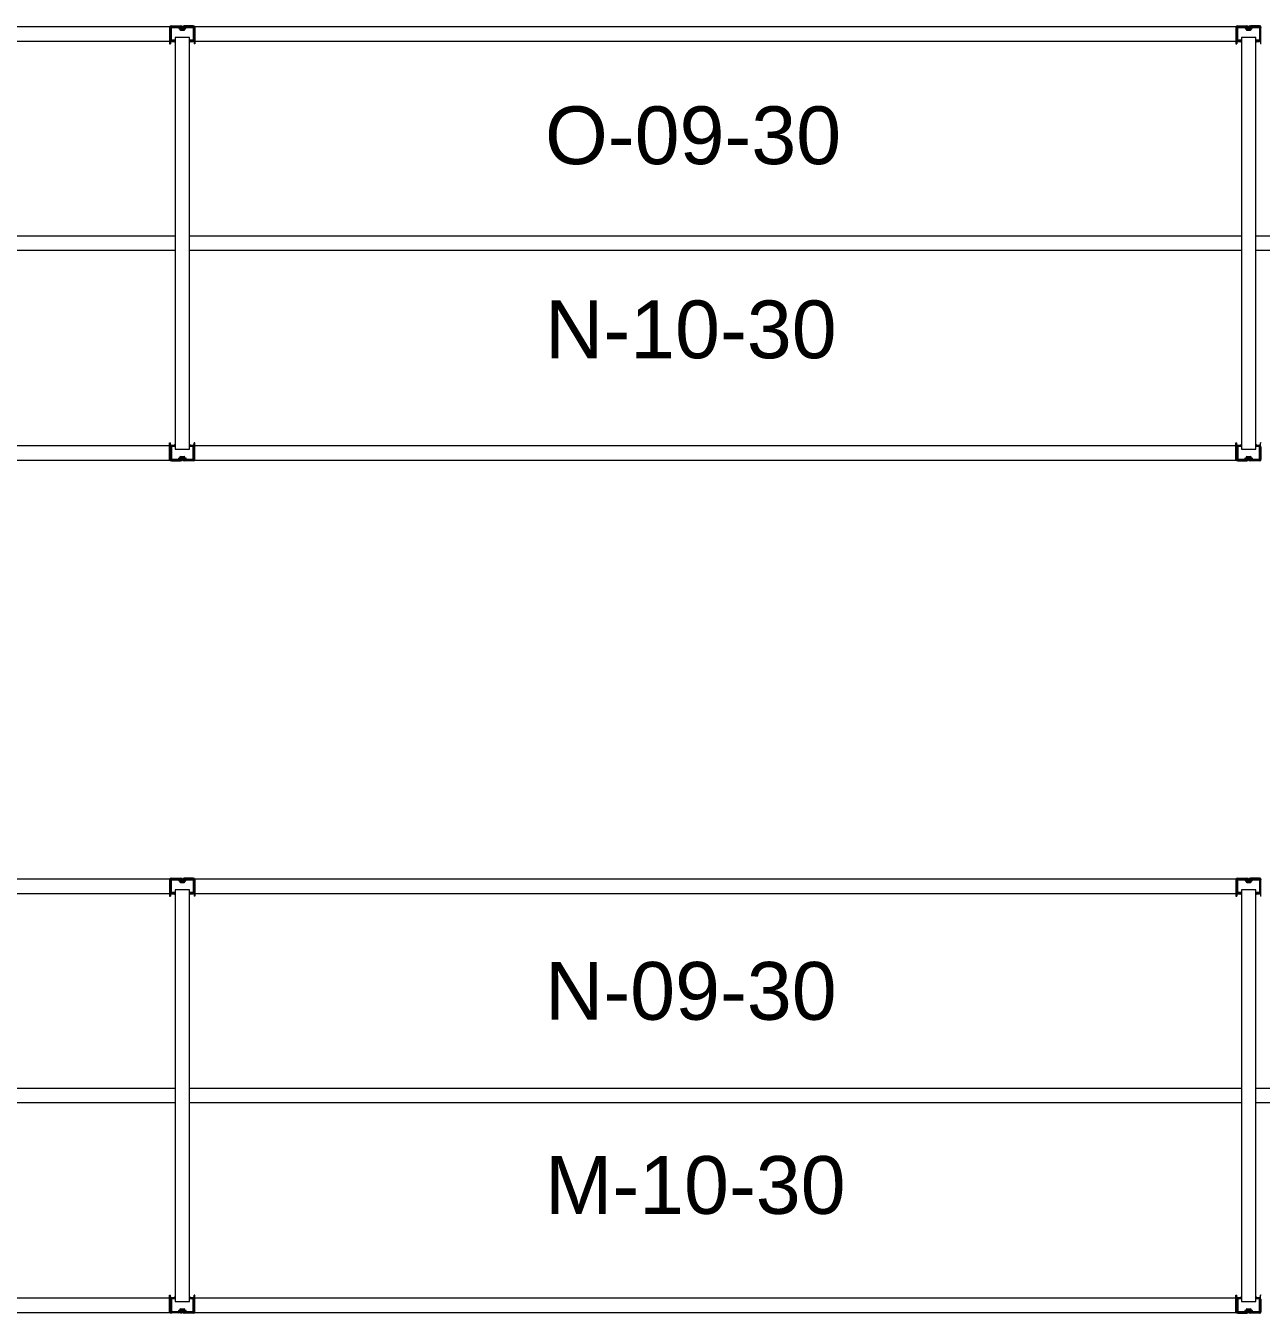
# Model space of a CAD drawing. Header units: inches. Extents: x 2743 to 10591, y -1604 to 5792.
# Drawn here: x 3988.2 to 4159.2, y 727.6 to 905.8 of the extents above; entities that cross this region are included whole.
import ezdxf

# ---------------------------------------------------------------- set-up
doc = ezdxf.new("R2010")
doc.units = ezdxf.units.IN
doc.header["$LTSCALE"] = 0.1875
doc.header["$MEASUREMENT"] = 0
for name, color, linetype, lineweight in [('22 Dimension', 7, 'Continuous', 5), ('32 Echelle', 160, 'Continuous', 15), ('33 Poutre', 30, 'Continuous', 15)]:
    doc.layers.add(name, color=color, linetype=linetype, lineweight=lineweight)
doc.styles.add('arial', font='')
doc.styles.get('arial').set_extended_font_data('Arial')

msp = doc.modelspace()

# ---------------------------------------------------------------- hatches: boundary and pattern name
at = {"layer": '32 Echelle'}
for points in [[(4008.83382, 903.49574), (4008.83382, 903.68324), (4008.64632, 903.68324)], [(4008.83382, 903.49574), (4008.83382, 903.68324), (4008.64632, 903.68324)], [(4010.83382, 903.49574), (4010.83382, 903.68324), (4011.02132, 903.68324)], [(4010.83382, 903.49574), (4010.83382, 903.68324), (4011.02132, 903.68324)], [(4156.45882, 903.49574), (4156.45882, 903.68324), (4156.27132, 903.68324)], [(4156.45882, 903.49574), (4156.45882, 903.68324), (4156.27132, 903.68324)], [(4158.45882, 903.49574), (4158.45882, 903.68324), (4158.64632, 903.68324)], [(4158.45882, 903.49574), (4158.45882, 903.68324), (4158.64632, 903.68324)], [(4008.83382, 847.87074), (4008.83382, 847.68324), (4008.64632, 847.68324)], [(4008.83382, 847.87074), (4008.83382, 847.68324), (4008.64632, 847.68324)], [(4010.83382, 847.87074), (4010.83382, 847.68324), (4011.02132, 847.68324)], [(4010.83382, 847.87074), (4010.83382, 847.68324), (4011.02132, 847.68324)], [(4156.45882, 847.87074), (4156.45882, 847.68324), (4156.27132, 847.68324)], [(4156.45882, 847.87074), (4156.45882, 847.68324), (4156.27132, 847.68324)], [(4158.45882, 847.87074), (4158.45882, 847.68324), (4158.64632, 847.68324)], [(4158.45882, 847.87074), (4158.45882, 847.68324), (4158.64632, 847.68324)], [(4008.83382, 785.49574), (4008.83382, 785.68324), (4008.64632, 785.68324)], [(4008.83382, 785.49574), (4008.83382, 785.68324), (4008.64632, 785.68324)], [(4010.83382, 785.49574), (4010.83382, 785.68324), (4011.02132, 785.68324)], [(4010.83382, 785.49574), (4010.83382, 785.68324), (4011.02132, 785.68324)], [(4156.45882, 785.49574), (4156.45882, 785.68324), (4156.27132, 785.68324)], [(4156.45882, 785.49574), (4156.45882, 785.68324), (4156.27132, 785.68324)], [(4158.45882, 785.49574), (4158.45882, 785.68324), (4158.64632, 785.68324)], [(4158.45882, 785.49574), (4158.45882, 785.68324), (4158.64632, 785.68324)], [(4008.83382, 729.87074), (4008.83382, 729.68324), (4008.64632, 729.68324)], [(4008.83382, 729.87074), (4008.83382, 729.68324), (4008.64632, 729.68324)], [(4010.83382, 729.87074), (4010.83382, 729.68324), (4011.02132, 729.68324)], [(4010.83382, 729.87074), (4010.83382, 729.68324), (4011.02132, 729.68324)], [(4156.45882, 729.87074), (4156.45882, 729.68324), (4156.27132, 729.68324)], [(4156.45882, 729.87074), (4156.45882, 729.68324), (4156.27132, 729.68324)], [(4158.45882, 729.87074), (4158.45882, 729.68324), (4158.64632, 729.68324)], [(4158.45882, 729.87074), (4158.45882, 729.68324), (4158.64632, 729.68324)]]:
    msp.add_hatch(color=256, dxfattribs=at).paths.add_polyline_path(points)

# ---------------------------------------------------------------- linework, layer by layer
at = {"layer": '22 Dimension'}
for p, q in [((4008.83382, 876.68324), (3863.20882, 876.68324)), ((4156.45882, 876.68324), (4010.83382, 876.68324)), ((4304.08382, 876.68324), (4158.45882, 876.68324)), ((4008.83382, 874.68324), (3863.20882, 874.68324)), ((4156.45882, 874.68324), (4010.83382, 874.68324)), ((4304.08382, 874.68324), (4158.45882, 874.68324)), ((4008.83382, 758.68324), (3863.20882, 758.68324)), ((4156.45882, 758.68324), (4010.83382, 758.68324)), ((4304.08382, 758.68324), (4158.45882, 758.68324)), ((4008.83382, 756.68324), (3863.20882, 756.68324)), ((4156.45882, 756.68324), (4010.83382, 756.68324)), ((4304.08382, 756.68324), (4158.45882, 756.68324))]:
    msp.add_line(p, q, dxfattribs=at)
at = {"layer": '32 Echelle', "linetype": 'Continuous', "lineweight": 25}
for p, q in [((4008.20886, 905.49949), (4008.20886, 903.86699)), ((4008.20886, 905.49949), (4008.20886, 903.86699)), ((4008.29886, 903.86699), (4008.29886, 905.49949)), ((4008.29886, 903.86699), (4008.29886, 905.49949)), ((4009.32145, 905.68324), (4008.39261, 905.68324)), ((4009.32145, 905.68324), (4008.39261, 905.68324)), ((4008.39261, 905.59324), (4009.32145, 905.59324)), ((4008.39261, 905.59324), (4009.32145, 905.59324)), ((4009.4111, 905.5269), (4009.45501, 905.38326)), ((4009.4111, 905.5269), (4009.45501, 905.38326)), ((4009.54108, 905.40958), (4009.49717, 905.55321)), ((4009.54108, 905.40958), (4009.49717, 905.55321)), ((4010.17047, 905.55321), (4010.12655, 905.40958)), ((4010.17047, 905.55321), (4010.12655, 905.40958)), ((4010.21262, 905.38326), (4010.25653, 905.5269)), ((4010.21262, 905.38326), (4010.25653, 905.5269)), ((4011.27502, 905.68324), (4010.34619, 905.68324)), ((4011.27502, 905.68324), (4010.34619, 905.68324)), ((4010.34619, 905.59324), (4011.27502, 905.59324)), ((4010.34619, 905.59324), (4011.27502, 905.59324)), ((4011.36877, 905.49949), (4011.36877, 903.86699)), ((4011.36877, 905.49949), (4011.36877, 903.86699)), ((4011.45877, 903.86699), (4011.45877, 905.49949)), ((4011.45877, 903.86699), (4011.45877, 905.49949)), ((4155.83386, 905.49949), (4155.83386, 903.86699)), ((4155.83386, 905.49949), (4155.83386, 903.86699)), ((4155.92386, 903.86699), (4155.92386, 905.49949)), ((4155.92386, 903.86699), (4155.92386, 905.49949)), ((4156.94645, 905.68324), (4156.01761, 905.68324)), ((4156.94645, 905.68324), (4156.01761, 905.68324)), ((4156.01761, 905.59324), (4156.94645, 905.59324)), ((4156.01761, 905.59324), (4156.94645, 905.59324)), ((4157.0361, 905.5269), (4157.08001, 905.38326)), ((4157.0361, 905.5269), (4157.08001, 905.38326)), ((4157.16608, 905.40958), (4157.12217, 905.55321)), ((4157.16608, 905.40958), (4157.12217, 905.55321)), ((4157.79547, 905.55321), (4157.75155, 905.40958)), ((4157.79547, 905.55321), (4157.75155, 905.40958)), ((4157.83762, 905.38326), (4157.88153, 905.5269)), ((4157.83762, 905.38326), (4157.88153, 905.5269)), ((4158.90002, 905.68324), (4157.97119, 905.68324)), ((4158.90002, 905.68324), (4157.97119, 905.68324)), ((4157.97119, 905.59324), (4158.90002, 905.59324)), ((4157.97119, 905.59324), (4158.90002, 905.59324)), ((4158.99377, 905.49949), (4158.99377, 903.86699)), ((4158.99377, 905.49949), (4158.99377, 903.86699)), ((4159.08377, 903.86699), (4159.08377, 905.49949)), ((4159.08377, 903.86699), (4159.08377, 905.49949)), ((4008.80886, 903.77324), (4008.39261, 903.77324)), ((4008.80886, 903.77324), (4008.39261, 903.77324)), ((4008.39261, 903.68324), (4008.80886, 903.68324)), ((4008.39261, 903.68324), (4008.80886, 903.68324)), ((4008.80886, 903.68324), (4008.80886, 903.77324)), ((4008.80886, 903.68324), (4008.80886, 903.77324)), ((4010.0369, 905.34324), (4009.63073, 905.34324)), ((4010.0369, 905.34324), (4009.63073, 905.34324)), ((4009.63073, 905.25324), (4010.0369, 905.25324)), ((4009.63073, 905.25324), (4010.0369, 905.25324)), ((4011.27502, 903.77324), (4010.85877, 903.77324)), ((4010.85877, 903.77324), (4010.85877, 903.68324)), ((4011.27502, 903.77324), (4010.85877, 903.77324)), ((4010.85877, 903.77324), (4010.85877, 903.68324)), ((4010.85877, 903.68324), (4011.27502, 903.68324)), ((4010.85877, 903.68324), (4011.27502, 903.68324)), ((4156.43386, 903.77324), (4156.01761, 903.77324)), ((4156.43386, 903.77324), (4156.01761, 903.77324)), ((4156.01761, 903.68324), (4156.43386, 903.68324)), ((4156.01761, 903.68324), (4156.43386, 903.68324)), ((4156.43386, 903.68324), (4156.43386, 903.77324)), ((4156.43386, 903.68324), (4156.43386, 903.77324)), ((4157.6619, 905.34324), (4157.25573, 905.34324)), ((4157.6619, 905.34324), (4157.25573, 905.34324)), ((4157.25573, 905.25324), (4157.6619, 905.25324)), ((4157.25573, 905.25324), (4157.6619, 905.25324)), ((4158.90002, 903.77324), (4158.48377, 903.77324)), ((4158.48377, 903.77324), (4158.48377, 903.68324)), ((4158.90002, 903.77324), (4158.48377, 903.77324)), ((4158.48377, 903.77324), (4158.48377, 903.68324)), ((4158.48377, 903.68324), (4158.90002, 903.68324)), ((4158.48377, 903.68324), (4158.90002, 903.68324)), ((4008.20886, 845.86699), (4008.20886, 847.49949)), ((4008.20886, 845.86699), (4008.20886, 847.49949)), ((4008.29886, 847.49949), (4008.29886, 845.86699)), ((4008.29886, 847.49949), (4008.29886, 845.86699)), ((4008.39261, 847.68324), (4008.80886, 847.68324)), ((4008.39261, 847.68324), (4008.80886, 847.68324)), ((4008.80886, 847.59324), (4008.39261, 847.59324)), ((4008.80886, 847.59324), (4008.39261, 847.59324)), ((4008.80886, 847.68324), (4008.80886, 847.59324)), ((4008.80886, 847.68324), (4008.80886, 847.59324)), ((4010.85877, 847.68324), (4011.27502, 847.68324)), ((4010.85877, 847.59324), (4010.85877, 847.68324)), ((4010.85877, 847.68324), (4011.27502, 847.68324)), ((4010.85877, 847.59324), (4010.85877, 847.68324)), ((4011.27502, 847.59324), (4010.85877, 847.59324)), ((4011.27502, 847.59324), (4010.85877, 847.59324)), ((4011.36877, 845.86699), (4011.36877, 847.49949)), ((4011.36877, 845.86699), (4011.36877, 847.49949)), ((4011.45877, 847.49949), (4011.45877, 845.86699)), ((4011.45877, 847.49949), (4011.45877, 845.86699)), ((4155.83386, 845.86699), (4155.83386, 847.49949)), ((4155.83386, 845.86699), (4155.83386, 847.49949)), ((4155.92386, 847.49949), (4155.92386, 845.86699)), ((4155.92386, 847.49949), (4155.92386, 845.86699)), ((4156.01761, 847.68324), (4156.43386, 847.68324)), ((4156.01761, 847.68324), (4156.43386, 847.68324)), ((4156.43386, 847.59324), (4156.01761, 847.59324)), ((4156.43386, 847.59324), (4156.01761, 847.59324)), ((4156.43386, 847.68324), (4156.43386, 847.59324)), ((4156.43386, 847.68324), (4156.43386, 847.59324)), ((4158.48377, 847.68324), (4158.90002, 847.68324)), ((4158.48377, 847.59324), (4158.48377, 847.68324)), ((4158.48377, 847.68324), (4158.90002, 847.68324)), ((4158.48377, 847.59324), (4158.48377, 847.68324)), ((4158.90002, 847.59324), (4158.48377, 847.59324)), ((4158.90002, 847.59324), (4158.48377, 847.59324)), ((4158.99377, 845.86699), (4158.99377, 847.49949)), ((4158.99377, 845.86699), (4158.99377, 847.49949)), ((4159.08377, 847.49949), (4159.08377, 845.86699)), ((4159.08377, 847.49949), (4159.08377, 845.86699)), ((4008.39261, 845.77324), (4009.32145, 845.77324)), ((4008.39261, 845.77324), (4009.32145, 845.77324)), ((4009.32145, 845.68324), (4008.39261, 845.68324)), ((4009.32145, 845.68324), (4008.39261, 845.68324)), ((4009.4111, 845.83958), (4009.45501, 845.98321)), ((4009.4111, 845.83958), (4009.45501, 845.98321)), ((4009.54108, 845.9569), (4009.49717, 845.81326)), ((4009.54108, 845.9569), (4009.49717, 845.81326)), ((4009.63073, 846.11324), (4010.0369, 846.11324)), ((4009.63073, 846.11324), (4010.0369, 846.11324)), ((4010.0369, 846.02324), (4009.63073, 846.02324)), ((4010.0369, 846.02324), (4009.63073, 846.02324)), ((4010.17047, 845.81326), (4010.12655, 845.9569)), ((4010.17047, 845.81326), (4010.12655, 845.9569)), ((4010.21262, 845.98321), (4010.25653, 845.83958)), ((4010.21262, 845.98321), (4010.25653, 845.83958)), ((4010.34619, 845.77324), (4011.27502, 845.77324)), ((4010.34619, 845.77324), (4011.27502, 845.77324)), ((4011.27502, 845.68324), (4010.34619, 845.68324)), ((4011.27502, 845.68324), (4010.34619, 845.68324)), ((4156.01761, 845.77324), (4156.94645, 845.77324)), ((4156.01761, 845.77324), (4156.94645, 845.77324)), ((4156.94645, 845.68324), (4156.01761, 845.68324)), ((4156.94645, 845.68324), (4156.01761, 845.68324)), ((4157.0361, 845.83958), (4157.08001, 845.98321)), ((4157.0361, 845.83958), (4157.08001, 845.98321)), ((4157.16608, 845.9569), (4157.12217, 845.81326)), ((4157.16608, 845.9569), (4157.12217, 845.81326)), ((4157.25573, 846.11324), (4157.6619, 846.11324)), ((4157.25573, 846.11324), (4157.6619, 846.11324)), ((4157.6619, 846.02324), (4157.25573, 846.02324)), ((4157.6619, 846.02324), (4157.25573, 846.02324)), ((4157.79547, 845.81326), (4157.75155, 845.9569)), ((4157.79547, 845.81326), (4157.75155, 845.9569)), ((4157.83762, 845.98321), (4157.88153, 845.83958)), ((4157.83762, 845.98321), (4157.88153, 845.83958)), ((4157.97119, 845.77324), (4158.90002, 845.77324)), ((4157.97119, 845.77324), (4158.90002, 845.77324)), ((4158.90002, 845.68324), (4157.97119, 845.68324)), ((4158.90002, 845.68324), (4157.97119, 845.68324)), ((4008.20886, 787.49949), (4008.20886, 785.86699)), ((4008.20886, 787.49949), (4008.20886, 785.86699)), ((4008.29886, 785.86699), (4008.29886, 787.49949)), ((4008.29886, 785.86699), (4008.29886, 787.49949)), ((4009.32145, 787.68324), (4008.39261, 787.68324)), ((4009.32145, 787.68324), (4008.39261, 787.68324)), ((4008.39261, 787.59324), (4009.32145, 787.59324)), ((4008.39261, 787.59324), (4009.32145, 787.59324)), ((4009.4111, 787.5269), (4009.45501, 787.38326)), ((4009.4111, 787.5269), (4009.45501, 787.38326)), ((4009.54108, 787.40958), (4009.49717, 787.55321)), ((4009.54108, 787.40958), (4009.49717, 787.55321)), ((4010.0369, 787.34324), (4009.63073, 787.34324)), ((4010.0369, 787.34324), (4009.63073, 787.34324)), ((4009.63073, 787.25324), (4010.0369, 787.25324)), ((4009.63073, 787.25324), (4010.0369, 787.25324)), ((4010.17047, 787.55321), (4010.12655, 787.40958)), ((4010.17047, 787.55321), (4010.12655, 787.40958)), ((4010.21262, 787.38326), (4010.25653, 787.5269)), ((4010.21262, 787.38326), (4010.25653, 787.5269)), ((4011.27502, 787.68324), (4010.34619, 787.68324)), ((4011.27502, 787.68324), (4010.34619, 787.68324)), ((4010.34619, 787.59324), (4011.27502, 787.59324)), ((4010.34619, 787.59324), (4011.27502, 787.59324)), ((4011.36877, 787.49949), (4011.36877, 785.86699)), ((4011.36877, 787.49949), (4011.36877, 785.86699)), ((4011.45877, 785.86699), (4011.45877, 787.49949)), ((4011.45877, 785.86699), (4011.45877, 787.49949)), ((4155.83386, 787.49949), (4155.83386, 785.86699)), ((4155.83386, 787.49949), (4155.83386, 785.86699)), ((4155.92386, 785.86699), (4155.92386, 787.49949)), ((4155.92386, 785.86699), (4155.92386, 787.49949)), ((4156.94645, 787.68324), (4156.01761, 787.68324)), ((4156.94645, 787.68324), (4156.01761, 787.68324)), ((4156.01761, 787.59324), (4156.94645, 787.59324)), ((4156.01761, 787.59324), (4156.94645, 787.59324)), ((4157.0361, 787.5269), (4157.08001, 787.38326)), ((4157.0361, 787.5269), (4157.08001, 787.38326)), ((4157.16608, 787.40958), (4157.12217, 787.55321)), ((4157.16608, 787.40958), (4157.12217, 787.55321)), ((4157.6619, 787.34324), (4157.25573, 787.34324)), ((4157.6619, 787.34324), (4157.25573, 787.34324)), ((4157.25573, 787.25324), (4157.6619, 787.25324)), ((4157.25573, 787.25324), (4157.6619, 787.25324)), ((4157.79547, 787.55321), (4157.75155, 787.40958)), ((4157.79547, 787.55321), (4157.75155, 787.40958)), ((4157.83762, 787.38326), (4157.88153, 787.5269)), ((4157.83762, 787.38326), (4157.88153, 787.5269)), ((4158.90002, 787.68324), (4157.97119, 787.68324)), ((4158.90002, 787.68324), (4157.97119, 787.68324)), ((4157.97119, 787.59324), (4158.90002, 787.59324)), ((4157.97119, 787.59324), (4158.90002, 787.59324)), ((4158.99377, 787.49949), (4158.99377, 785.86699)), ((4158.99377, 787.49949), (4158.99377, 785.86699)), ((4159.08377, 785.86699), (4159.08377, 787.49949)), ((4159.08377, 785.86699), (4159.08377, 787.49949)), ((4008.80886, 785.77324), (4008.39261, 785.77324)), ((4008.80886, 785.77324), (4008.39261, 785.77324)), ((4008.39261, 785.68324), (4008.80886, 785.68324)), ((4008.39261, 785.68324), (4008.80886, 785.68324)), ((4008.80886, 785.68324), (4008.80886, 785.77324)), ((4008.80886, 785.68324), (4008.80886, 785.77324)), ((4011.27502, 785.77324), (4010.85877, 785.77324)), ((4010.85877, 785.77324), (4010.85877, 785.68324)), ((4011.27502, 785.77324), (4010.85877, 785.77324)), ((4010.85877, 785.77324), (4010.85877, 785.68324)), ((4010.85877, 785.68324), (4011.27502, 785.68324)), ((4010.85877, 785.68324), (4011.27502, 785.68324)), ((4156.43386, 785.77324), (4156.01761, 785.77324)), ((4156.43386, 785.77324), (4156.01761, 785.77324)), ((4156.01761, 785.68324), (4156.43386, 785.68324)), ((4156.01761, 785.68324), (4156.43386, 785.68324)), ((4156.43386, 785.68324), (4156.43386, 785.77324)), ((4156.43386, 785.68324), (4156.43386, 785.77324)), ((4158.90002, 785.77324), (4158.48377, 785.77324)), ((4158.48377, 785.77324), (4158.48377, 785.68324)), ((4158.90002, 785.77324), (4158.48377, 785.77324)), ((4158.48377, 785.77324), (4158.48377, 785.68324)), ((4158.48377, 785.68324), (4158.90002, 785.68324)), ((4158.48377, 785.68324), (4158.90002, 785.68324)), ((4008.20886, 727.86699), (4008.20886, 729.49949)), ((4008.20886, 727.86699), (4008.20886, 729.49949)), ((4008.29886, 729.49949), (4008.29886, 727.86699)), ((4008.29886, 729.49949), (4008.29886, 727.86699)), ((4008.39261, 729.68324), (4008.80886, 729.68324)), ((4008.39261, 729.68324), (4008.80886, 729.68324)), ((4008.80886, 729.59324), (4008.39261, 729.59324)), ((4008.80886, 729.59324), (4008.39261, 729.59324)), ((4008.80886, 729.68324), (4008.80886, 729.59324)), ((4008.80886, 729.68324), (4008.80886, 729.59324)), ((4010.85877, 729.68324), (4011.27502, 729.68324)), ((4010.85877, 729.59324), (4010.85877, 729.68324)), ((4010.85877, 729.68324), (4011.27502, 729.68324)), ((4010.85877, 729.59324), (4010.85877, 729.68324)), ((4011.27502, 729.59324), (4010.85877, 729.59324)), ((4011.27502, 729.59324), (4010.85877, 729.59324)), ((4011.36877, 727.86699), (4011.36877, 729.49949)), ((4011.36877, 727.86699), (4011.36877, 729.49949)), ((4011.45877, 729.49949), (4011.45877, 727.86699)), ((4011.45877, 729.49949), (4011.45877, 727.86699)), ((4155.83386, 727.86699), (4155.83386, 729.49949)), ((4155.83386, 727.86699), (4155.83386, 729.49949)), ((4155.92386, 729.49949), (4155.92386, 727.86699)), ((4155.92386, 729.49949), (4155.92386, 727.86699)), ((4156.01761, 729.68324), (4156.43386, 729.68324)), ((4156.01761, 729.68324), (4156.43386, 729.68324)), ((4156.43386, 729.59324), (4156.01761, 729.59324)), ((4156.43386, 729.59324), (4156.01761, 729.59324)), ((4156.43386, 729.68324), (4156.43386, 729.59324)), ((4156.43386, 729.68324), (4156.43386, 729.59324)), ((4158.48377, 729.68324), (4158.90002, 729.68324)), ((4158.48377, 729.59324), (4158.48377, 729.68324)), ((4158.48377, 729.68324), (4158.90002, 729.68324)), ((4158.48377, 729.59324), (4158.48377, 729.68324)), ((4158.90002, 729.59324), (4158.48377, 729.59324)), ((4158.90002, 729.59324), (4158.48377, 729.59324)), ((4158.99377, 727.86699), (4158.99377, 729.49949)), ((4158.99377, 727.86699), (4158.99377, 729.49949)), ((4159.08377, 729.49949), (4159.08377, 727.86699)), ((4159.08377, 729.49949), (4159.08377, 727.86699)), ((4008.39261, 727.77324), (4009.32145, 727.77324)), ((4008.39261, 727.77324), (4009.32145, 727.77324)), ((4009.32145, 727.68324), (4008.39261, 727.68324)), ((4009.32145, 727.68324), (4008.39261, 727.68324)), ((4009.4111, 727.83958), (4009.45501, 727.98321)), ((4009.4111, 727.83958), (4009.45501, 727.98321)), ((4009.54108, 727.9569), (4009.49717, 727.81326)), ((4009.54108, 727.9569), (4009.49717, 727.81326)), ((4009.63073, 728.11324), (4010.0369, 728.11324)), ((4009.63073, 728.11324), (4010.0369, 728.11324)), ((4010.0369, 728.02324), (4009.63073, 728.02324)), ((4010.0369, 728.02324), (4009.63073, 728.02324)), ((4010.17047, 727.81326), (4010.12655, 727.9569)), ((4010.17047, 727.81326), (4010.12655, 727.9569)), ((4010.21262, 727.98321), (4010.25653, 727.83958)), ((4010.21262, 727.98321), (4010.25653, 727.83958)), ((4010.34619, 727.77324), (4011.27502, 727.77324)), ((4010.34619, 727.77324), (4011.27502, 727.77324)), ((4011.27502, 727.68324), (4010.34619, 727.68324)), ((4011.27502, 727.68324), (4010.34619, 727.68324)), ((4156.01761, 727.77324), (4156.94645, 727.77324)), ((4156.01761, 727.77324), (4156.94645, 727.77324)), ((4156.94645, 727.68324), (4156.01761, 727.68324)), ((4156.94645, 727.68324), (4156.01761, 727.68324)), ((4157.0361, 727.83958), (4157.08001, 727.98321)), ((4157.0361, 727.83958), (4157.08001, 727.98321)), ((4157.16608, 727.9569), (4157.12217, 727.81326)), ((4157.16608, 727.9569), (4157.12217, 727.81326)), ((4157.25573, 728.11324), (4157.6619, 728.11324)), ((4157.25573, 728.11324), (4157.6619, 728.11324)), ((4157.6619, 728.02324), (4157.25573, 728.02324)), ((4157.6619, 728.02324), (4157.25573, 728.02324)), ((4157.79547, 727.81326), (4157.75155, 727.9569)), ((4157.79547, 727.81326), (4157.75155, 727.9569)), ((4157.83762, 727.98321), (4157.88153, 727.83958)), ((4157.83762, 727.98321), (4157.88153, 727.83958)), ((4157.97119, 727.77324), (4158.90002, 727.77324)), ((4157.97119, 727.77324), (4158.90002, 727.77324)), ((4158.90002, 727.68324), (4157.97119, 727.68324)), ((4158.90002, 727.68324), (4157.97119, 727.68324))]:
    msp.add_line(p, q, dxfattribs=at)
at = {"layer": '32 Echelle'}
for p, q in [((4008.83382, 903.68324), (4008.64632, 903.68324)), ((4008.83382, 903.49574), (4008.64632, 903.68324)), ((4008.83382, 903.68324), (4008.64632, 903.68324)), ((4008.83382, 903.49574), (4008.64632, 903.68324)), ((4010.83382, 904.18324), (4008.83382, 904.18324)), ((4008.83382, 904.18324), (4008.83382, 847.18324)), ((4010.83382, 904.18324), (4008.83382, 904.18324)), ((4008.83382, 904.18324), (4008.83382, 847.18324)), ((4008.83382, 903.49574), (4008.83382, 903.68324)), ((4008.83382, 903.49574), (4008.83382, 903.68324)), ((4010.83382, 847.18324), (4010.83382, 904.18324)), ((4010.83382, 847.18324), (4010.83382, 904.18324)), ((4010.83382, 903.68324), (4011.02132, 903.68324)), ((4010.83382, 903.49574), (4010.83382, 903.68324)), ((4010.83382, 903.49574), (4011.02132, 903.68324)), ((4010.83382, 903.68324), (4011.02132, 903.68324)), ((4010.83382, 903.49574), (4010.83382, 903.68324)), ((4010.83382, 903.49574), (4011.02132, 903.68324)), ((4156.45882, 903.68324), (4156.27132, 903.68324)), ((4156.45882, 903.49574), (4156.27132, 903.68324)), ((4156.45882, 903.68324), (4156.27132, 903.68324)), ((4156.45882, 903.49574), (4156.27132, 903.68324)), ((4158.45882, 904.18324), (4156.45882, 904.18324)), ((4156.45882, 904.18324), (4156.45882, 847.18324)), ((4158.45882, 904.18324), (4156.45882, 904.18324)), ((4156.45882, 904.18324), (4156.45882, 847.18324)), ((4156.45882, 903.49574), (4156.45882, 903.68324)), ((4156.45882, 903.49574), (4156.45882, 903.68324)), ((4158.45882, 847.18324), (4158.45882, 904.18324)), ((4158.45882, 847.18324), (4158.45882, 904.18324)), ((4158.45882, 903.68324), (4158.64632, 903.68324)), ((4158.45882, 903.49574), (4158.45882, 903.68324)), ((4158.45882, 903.49574), (4158.64632, 903.68324)), ((4158.45882, 903.68324), (4158.64632, 903.68324)), ((4158.45882, 903.49574), (4158.45882, 903.68324)), ((4158.45882, 903.49574), (4158.64632, 903.68324)), ((4008.83382, 847.87074), (4008.64632, 847.68324)), ((4008.83382, 847.87074), (4008.64632, 847.68324)), ((4008.83382, 847.68324), (4008.64632, 847.68324)), ((4008.83382, 847.68324), (4008.64632, 847.68324)), ((4008.83382, 847.87074), (4008.83382, 847.68324)), ((4008.83382, 847.87074), (4008.83382, 847.68324)), ((4008.83382, 847.18324), (4010.83382, 847.18324)), ((4008.83382, 847.18324), (4010.83382, 847.18324)), ((4010.83382, 847.87074), (4010.83382, 847.68324)), ((4010.83382, 847.87074), (4011.02132, 847.68324)), ((4010.83382, 847.87074), (4010.83382, 847.68324)), ((4010.83382, 847.87074), (4011.02132, 847.68324)), ((4010.83382, 847.68324), (4011.02132, 847.68324)), ((4010.83382, 847.68324), (4011.02132, 847.68324)), ((4156.45882, 847.87074), (4156.27132, 847.68324)), ((4156.45882, 847.87074), (4156.27132, 847.68324)), ((4156.45882, 847.68324), (4156.27132, 847.68324)), ((4156.45882, 847.68324), (4156.27132, 847.68324)), ((4156.45882, 847.87074), (4156.45882, 847.68324)), ((4156.45882, 847.87074), (4156.45882, 847.68324)), ((4156.45882, 847.18324), (4158.45882, 847.18324)), ((4156.45882, 847.18324), (4158.45882, 847.18324)), ((4158.45882, 847.87074), (4158.45882, 847.68324)), ((4158.45882, 847.87074), (4158.64632, 847.68324)), ((4158.45882, 847.87074), (4158.45882, 847.68324)), ((4158.45882, 847.87074), (4158.64632, 847.68324)), ((4158.45882, 847.68324), (4158.64632, 847.68324)), ((4158.45882, 847.68324), (4158.64632, 847.68324)), ((4010.83382, 786.18324), (4008.83382, 786.18324)), ((4008.83382, 786.18324), (4008.83382, 729.18324)), ((4010.83382, 786.18324), (4008.83382, 786.18324)), ((4008.83382, 786.18324), (4008.83382, 729.18324)), ((4010.83382, 729.18324), (4010.83382, 786.18324)), ((4010.83382, 729.18324), (4010.83382, 786.18324)), ((4158.45882, 786.18324), (4156.45882, 786.18324)), ((4156.45882, 786.18324), (4156.45882, 729.18324)), ((4158.45882, 786.18324), (4156.45882, 786.18324)), ((4156.45882, 786.18324), (4156.45882, 729.18324)), ((4158.45882, 729.18324), (4158.45882, 786.18324)), ((4158.45882, 729.18324), (4158.45882, 786.18324)), ((4008.83382, 785.68324), (4008.64632, 785.68324)), ((4008.83382, 785.49574), (4008.64632, 785.68324)), ((4008.83382, 785.68324), (4008.64632, 785.68324)), ((4008.83382, 785.49574), (4008.64632, 785.68324)), ((4008.83382, 785.49574), (4008.83382, 785.68324)), ((4008.83382, 785.49574), (4008.83382, 785.68324)), ((4010.83382, 785.68324), (4011.02132, 785.68324)), ((4010.83382, 785.49574), (4010.83382, 785.68324)), ((4010.83382, 785.49574), (4011.02132, 785.68324)), ((4010.83382, 785.68324), (4011.02132, 785.68324)), ((4010.83382, 785.49574), (4010.83382, 785.68324)), ((4010.83382, 785.49574), (4011.02132, 785.68324)), ((4156.45882, 785.68324), (4156.27132, 785.68324)), ((4156.45882, 785.49574), (4156.27132, 785.68324)), ((4156.45882, 785.68324), (4156.27132, 785.68324)), ((4156.45882, 785.49574), (4156.27132, 785.68324)), ((4156.45882, 785.49574), (4156.45882, 785.68324)), ((4156.45882, 785.49574), (4156.45882, 785.68324)), ((4158.45882, 785.68324), (4158.64632, 785.68324)), ((4158.45882, 785.49574), (4158.45882, 785.68324)), ((4158.45882, 785.49574), (4158.64632, 785.68324)), ((4158.45882, 785.68324), (4158.64632, 785.68324)), ((4158.45882, 785.49574), (4158.45882, 785.68324)), ((4158.45882, 785.49574), (4158.64632, 785.68324)), ((4008.83382, 729.87074), (4008.64632, 729.68324)), ((4008.83382, 729.87074), (4008.64632, 729.68324)), ((4008.83382, 729.68324), (4008.64632, 729.68324)), ((4008.83382, 729.68324), (4008.64632, 729.68324)), ((4008.83382, 729.87074), (4008.83382, 729.68324)), ((4008.83382, 729.87074), (4008.83382, 729.68324)), ((4008.83382, 729.18324), (4010.83382, 729.18324)), ((4008.83382, 729.18324), (4010.83382, 729.18324)), ((4010.83382, 729.87074), (4010.83382, 729.68324)), ((4010.83382, 729.87074), (4011.02132, 729.68324)), ((4010.83382, 729.87074), (4010.83382, 729.68324)), ((4010.83382, 729.87074), (4011.02132, 729.68324)), ((4010.83382, 729.68324), (4011.02132, 729.68324)), ((4010.83382, 729.68324), (4011.02132, 729.68324)), ((4156.45882, 729.87074), (4156.27132, 729.68324)), ((4156.45882, 729.87074), (4156.27132, 729.68324)), ((4156.45882, 729.68324), (4156.27132, 729.68324)), ((4156.45882, 729.68324), (4156.27132, 729.68324)), ((4156.45882, 729.87074), (4156.45882, 729.68324)), ((4156.45882, 729.87074), (4156.45882, 729.68324)), ((4156.45882, 729.18324), (4158.45882, 729.18324)), ((4156.45882, 729.18324), (4158.45882, 729.18324)), ((4158.45882, 729.87074), (4158.45882, 729.68324)), ((4158.45882, 729.87074), (4158.64632, 729.68324)), ((4158.45882, 729.87074), (4158.45882, 729.68324)), ((4158.45882, 729.87074), (4158.64632, 729.68324)), ((4158.45882, 729.68324), (4158.64632, 729.68324)), ((4158.45882, 729.68324), (4158.64632, 729.68324))]:
    msp.add_line(p, q, dxfattribs=at)
at = {"layer": '32 Echelle', "linetype": 'Continuous', "lineweight": 25}
for centre, radius, start, end in [((4008.39261, 905.49949), 0.18375, 90, 180), ((4008.39261, 905.49949), 0.18375, 90, 180), ((4008.39261, 905.49949), 0.09375, 90, 180), ((4008.39261, 905.49949), 0.09375, 90, 180), ((4009.32145, 905.49949), 0.18375, 17, 90), ((4009.32145, 905.49949), 0.18375, 17, 90), ((4009.32145, 905.49949), 0.09375, 17, 90), ((4009.32145, 905.49949), 0.09375, 17, 90), ((4010.34619, 905.49949), 0.18375, 90, 163), ((4010.34619, 905.49949), 0.18375, 90, 163), ((4010.34619, 905.49949), 0.09375, 90, 163), ((4010.34619, 905.49949), 0.09375, 90, 163), ((4011.27502, 905.49949), 0.18375, 0, 90), ((4011.27502, 905.49949), 0.18375, 0, 90), ((4011.27502, 905.49949), 0.09375, 0, 90), ((4011.27502, 905.49949), 0.09375, 0, 90), ((4156.01761, 905.49949), 0.18375, 90, 180), ((4156.01761, 905.49949), 0.18375, 90, 180), ((4156.01761, 905.49949), 0.09375, 90, 180), ((4156.01761, 905.49949), 0.09375, 90, 180), ((4156.94645, 905.49949), 0.18375, 17, 90), ((4156.94645, 905.49949), 0.18375, 17, 90), ((4156.94645, 905.49949), 0.09375, 17, 90), ((4156.94645, 905.49949), 0.09375, 17, 90), ((4157.97119, 905.49949), 0.18375, 90, 163), ((4157.97119, 905.49949), 0.18375, 90, 163), ((4157.97119, 905.49949), 0.09375, 90, 163), ((4157.97119, 905.49949), 0.09375, 90, 163), ((4158.90002, 905.49949), 0.18375, 0, 90), ((4158.90002, 905.49949), 0.18375, 0, 90), ((4158.90002, 905.49949), 0.09375, 0, 90), ((4158.90002, 905.49949), 0.09375, 0, 90), ((4008.39261, 903.86699), 0.18375, 180, 270), ((4008.39261, 903.86699), 0.18375, 180, 270), ((4008.39261, 903.86699), 0.09375, 180, 270), ((4008.39261, 903.86699), 0.09375, 180, 270), ((4009.63073, 905.43699), 0.18375, 197, 270), ((4009.63073, 905.43699), 0.18375, 197, 270), ((4009.63073, 905.43699), 0.09375, 197, 270), ((4009.63073, 905.43699), 0.09375, 197, 270), ((4010.0369, 905.43699), 0.09375, 270, 343), ((4010.0369, 905.43699), 0.09375, 270, 343), ((4010.0369, 905.43699), 0.18375, 270, 343), ((4010.0369, 905.43699), 0.18375, 270, 343), ((4011.27502, 903.86699), 0.09375, 270, 0), ((4011.27502, 903.86699), 0.18375, 270, 0), ((4011.27502, 903.86699), 0.09375, 270, 0), ((4011.27502, 903.86699), 0.18375, 270, 0), ((4156.01761, 903.86699), 0.18375, 180, 270), ((4156.01761, 903.86699), 0.18375, 180, 270), ((4156.01761, 903.86699), 0.09375, 180, 270), ((4156.01761, 903.86699), 0.09375, 180, 270), ((4157.25573, 905.43699), 0.18375, 197, 270), ((4157.25573, 905.43699), 0.18375, 197, 270), ((4157.25573, 905.43699), 0.09375, 197, 270), ((4157.25573, 905.43699), 0.09375, 197, 270), ((4157.6619, 905.43699), 0.09375, 270, 343), ((4157.6619, 905.43699), 0.09375, 270, 343), ((4157.6619, 905.43699), 0.18375, 270, 343), ((4157.6619, 905.43699), 0.18375, 270, 343), ((4158.90002, 903.86699), 0.09375, 270, 0), ((4158.90002, 903.86699), 0.18375, 270, 0), ((4158.90002, 903.86699), 0.09375, 270, 0), ((4158.90002, 903.86699), 0.18375, 270, 0), ((4008.39261, 847.49949), 0.18375, 90, 180), ((4008.39261, 847.49949), 0.18375, 90, 180), ((4008.39261, 847.49949), 0.09375, 90, 180), ((4008.39261, 847.49949), 0.09375, 90, 180), ((4011.27502, 847.49949), 0.18375, 0, 90), ((4011.27502, 847.49949), 0.18375, 0, 90), ((4011.27502, 847.49949), 0.09375, 0, 90), ((4011.27502, 847.49949), 0.09375, 0, 90), ((4156.01761, 847.49949), 0.18375, 90, 180), ((4156.01761, 847.49949), 0.18375, 90, 180), ((4156.01761, 847.49949), 0.09375, 90, 180), ((4156.01761, 847.49949), 0.09375, 90, 180), ((4158.90002, 847.49949), 0.18375, 0, 90), ((4158.90002, 847.49949), 0.18375, 0, 90), ((4158.90002, 847.49949), 0.09375, 0, 90), ((4158.90002, 847.49949), 0.09375, 0, 90), ((4008.39261, 845.86699), 0.18375, 180, 270), ((4008.39261, 845.86699), 0.18375, 180, 270), ((4008.39261, 845.86699), 0.09375, 180, 270), ((4008.39261, 845.86699), 0.09375, 180, 270), ((4009.32145, 845.86699), 0.09375, 270, 343), ((4009.32145, 845.86699), 0.09375, 270, 343), ((4009.32145, 845.86699), 0.18375, 270, 343), ((4009.32145, 845.86699), 0.18375, 270, 343), ((4009.63073, 845.92949), 0.18375, 90, 163), ((4009.63073, 845.92949), 0.18375, 90, 163), ((4009.63073, 845.92949), 0.09375, 90, 163), ((4009.63073, 845.92949), 0.09375, 90, 163), ((4010.0369, 845.92949), 0.18375, 17, 90), ((4010.0369, 845.92949), 0.18375, 17, 90), ((4010.0369, 845.92949), 0.09375, 17, 90), ((4010.0369, 845.92949), 0.09375, 17, 90), ((4010.34619, 845.86699), 0.18375, 197, 270), ((4010.34619, 845.86699), 0.18375, 197, 270), ((4010.34619, 845.86699), 0.09375, 197, 270), ((4010.34619, 845.86699), 0.09375, 197, 270), ((4011.27502, 845.86699), 0.09375, 270, 0), ((4011.27502, 845.86699), 0.18375, 270, 0), ((4011.27502, 845.86699), 0.09375, 270, 0), ((4011.27502, 845.86699), 0.18375, 270, 0), ((4156.01761, 845.86699), 0.18375, 180, 270), ((4156.01761, 845.86699), 0.18375, 180, 270), ((4156.01761, 845.86699), 0.09375, 180, 270), ((4156.01761, 845.86699), 0.09375, 180, 270), ((4156.94645, 845.86699), 0.09375, 270, 343), ((4156.94645, 845.86699), 0.09375, 270, 343), ((4156.94645, 845.86699), 0.18375, 270, 343), ((4156.94645, 845.86699), 0.18375, 270, 343), ((4157.25573, 845.92949), 0.18375, 90, 163), ((4157.25573, 845.92949), 0.18375, 90, 163), ((4157.25573, 845.92949), 0.09375, 90, 163), ((4157.25573, 845.92949), 0.09375, 90, 163), ((4157.6619, 845.92949), 0.18375, 17, 90), ((4157.6619, 845.92949), 0.18375, 17, 90), ((4157.6619, 845.92949), 0.09375, 17, 90), ((4157.6619, 845.92949), 0.09375, 17, 90), ((4157.97119, 845.86699), 0.18375, 197, 270), ((4157.97119, 845.86699), 0.18375, 197, 270), ((4157.97119, 845.86699), 0.09375, 197, 270), ((4157.97119, 845.86699), 0.09375, 197, 270), ((4158.90002, 845.86699), 0.09375, 270, 0), ((4158.90002, 845.86699), 0.18375, 270, 0), ((4158.90002, 845.86699), 0.09375, 270, 0), ((4158.90002, 845.86699), 0.18375, 270, 0), ((4008.39261, 787.49949), 0.18375, 90, 180), ((4008.39261, 787.49949), 0.18375, 90, 180), ((4008.39261, 787.49949), 0.09375, 90, 180), ((4008.39261, 787.49949), 0.09375, 90, 180), ((4009.32145, 787.49949), 0.18375, 17, 90), ((4009.32145, 787.49949), 0.18375, 17, 90), ((4009.32145, 787.49949), 0.09375, 17, 90), ((4009.32145, 787.49949), 0.09375, 17, 90), ((4009.63073, 787.43699), 0.18375, 197, 270), ((4009.63073, 787.43699), 0.18375, 197, 270), ((4009.63073, 787.43699), 0.09375, 197, 270), ((4009.63073, 787.43699), 0.09375, 197, 270), ((4010.0369, 787.43699), 0.09375, 270, 343), ((4010.0369, 787.43699), 0.09375, 270, 343), ((4010.0369, 787.43699), 0.18375, 270, 343), ((4010.0369, 787.43699), 0.18375, 270, 343), ((4010.34619, 787.49949), 0.18375, 90, 163), ((4010.34619, 787.49949), 0.18375, 90, 163), ((4010.34619, 787.49949), 0.09375, 90, 163), ((4010.34619, 787.49949), 0.09375, 90, 163), ((4011.27502, 787.49949), 0.18375, 0, 90), ((4011.27502, 787.49949), 0.18375, 0, 90), ((4011.27502, 787.49949), 0.09375, 0, 90), ((4011.27502, 787.49949), 0.09375, 0, 90), ((4156.01761, 787.49949), 0.18375, 90, 180), ((4156.01761, 787.49949), 0.18375, 90, 180), ((4156.01761, 787.49949), 0.09375, 90, 180), ((4156.01761, 787.49949), 0.09375, 90, 180), ((4156.94645, 787.49949), 0.18375, 17, 90), ((4156.94645, 787.49949), 0.18375, 17, 90), ((4156.94645, 787.49949), 0.09375, 17, 90), ((4156.94645, 787.49949), 0.09375, 17, 90), ((4157.25573, 787.43699), 0.18375, 197, 270), ((4157.25573, 787.43699), 0.18375, 197, 270), ((4157.25573, 787.43699), 0.09375, 197, 270), ((4157.25573, 787.43699), 0.09375, 197, 270), ((4157.6619, 787.43699), 0.09375, 270, 343), ((4157.6619, 787.43699), 0.09375, 270, 343), ((4157.6619, 787.43699), 0.18375, 270, 343), ((4157.6619, 787.43699), 0.18375, 270, 343), ((4157.97119, 787.49949), 0.18375, 90, 163), ((4157.97119, 787.49949), 0.18375, 90, 163), ((4157.97119, 787.49949), 0.09375, 90, 163), ((4157.97119, 787.49949), 0.09375, 90, 163), ((4158.90002, 787.49949), 0.18375, 0, 90), ((4158.90002, 787.49949), 0.18375, 0, 90), ((4158.90002, 787.49949), 0.09375, 0, 90), ((4158.90002, 787.49949), 0.09375, 0, 90), ((4008.39261, 785.86699), 0.18375, 180, 270), ((4008.39261, 785.86699), 0.18375, 180, 270), ((4008.39261, 785.86699), 0.09375, 180, 270), ((4008.39261, 785.86699), 0.09375, 180, 270), ((4011.27502, 785.86699), 0.09375, 270, 0), ((4011.27502, 785.86699), 0.18375, 270, 0), ((4011.27502, 785.86699), 0.09375, 270, 0), ((4011.27502, 785.86699), 0.18375, 270, 0), ((4156.01761, 785.86699), 0.18375, 180, 270), ((4156.01761, 785.86699), 0.18375, 180, 270), ((4156.01761, 785.86699), 0.09375, 180, 270), ((4156.01761, 785.86699), 0.09375, 180, 270), ((4158.90002, 785.86699), 0.09375, 270, 0), ((4158.90002, 785.86699), 0.18375, 270, 0), ((4158.90002, 785.86699), 0.09375, 270, 0), ((4158.90002, 785.86699), 0.18375, 270, 0), ((4008.39261, 729.49949), 0.18375, 90, 180), ((4008.39261, 729.49949), 0.18375, 90, 180), ((4008.39261, 729.49949), 0.09375, 90, 180), ((4008.39261, 729.49949), 0.09375, 90, 180), ((4011.27502, 729.49949), 0.18375, 0, 90), ((4011.27502, 729.49949), 0.18375, 0, 90), ((4011.27502, 729.49949), 0.09375, 0, 90), ((4011.27502, 729.49949), 0.09375, 0, 90), ((4156.01761, 729.49949), 0.18375, 90, 180), ((4156.01761, 729.49949), 0.18375, 90, 180), ((4156.01761, 729.49949), 0.09375, 90, 180), ((4156.01761, 729.49949), 0.09375, 90, 180), ((4158.90002, 729.49949), 0.18375, 0, 90), ((4158.90002, 729.49949), 0.18375, 0, 90), ((4158.90002, 729.49949), 0.09375, 0, 90), ((4158.90002, 729.49949), 0.09375, 0, 90), ((4008.39261, 727.86699), 0.18375, 180, 270), ((4008.39261, 727.86699), 0.18375, 180, 270), ((4008.39261, 727.86699), 0.09375, 180, 270), ((4008.39261, 727.86699), 0.09375, 180, 270), ((4009.32145, 727.86699), 0.09375, 270, 343), ((4009.32145, 727.86699), 0.09375, 270, 343), ((4009.32145, 727.86699), 0.18375, 270, 343), ((4009.32145, 727.86699), 0.18375, 270, 343), ((4009.63073, 727.92949), 0.18375, 90, 163), ((4009.63073, 727.92949), 0.18375, 90, 163), ((4009.63073, 727.92949), 0.09375, 90, 163), ((4009.63073, 727.92949), 0.09375, 90, 163), ((4010.0369, 727.92949), 0.18375, 17, 90), ((4010.0369, 727.92949), 0.18375, 17, 90), ((4010.0369, 727.92949), 0.09375, 17, 90), ((4010.0369, 727.92949), 0.09375, 17, 90), ((4010.34619, 727.86699), 0.18375, 197, 270), ((4010.34619, 727.86699), 0.18375, 197, 270), ((4010.34619, 727.86699), 0.09375, 197, 270), ((4010.34619, 727.86699), 0.09375, 197, 270), ((4011.27502, 727.86699), 0.09375, 270, 0), ((4011.27502, 727.86699), 0.18375, 270, 0), ((4011.27502, 727.86699), 0.09375, 270, 0), ((4011.27502, 727.86699), 0.18375, 270, 0), ((4156.01761, 727.86699), 0.18375, 180, 270), ((4156.01761, 727.86699), 0.18375, 180, 270), ((4156.01761, 727.86699), 0.09375, 180, 270), ((4156.01761, 727.86699), 0.09375, 180, 270), ((4156.94645, 727.86699), 0.09375, 270, 343), ((4156.94645, 727.86699), 0.09375, 270, 343), ((4156.94645, 727.86699), 0.18375, 270, 343), ((4156.94645, 727.86699), 0.18375, 270, 343), ((4157.25573, 727.92949), 0.18375, 90, 163), ((4157.25573, 727.92949), 0.18375, 90, 163), ((4157.25573, 727.92949), 0.09375, 90, 163), ((4157.25573, 727.92949), 0.09375, 90, 163), ((4157.6619, 727.92949), 0.18375, 17, 90), ((4157.6619, 727.92949), 0.18375, 17, 90), ((4157.6619, 727.92949), 0.09375, 17, 90), ((4157.6619, 727.92949), 0.09375, 17, 90), ((4157.97119, 727.86699), 0.18375, 197, 270), ((4157.97119, 727.86699), 0.18375, 197, 270), ((4157.97119, 727.86699), 0.09375, 197, 270), ((4157.97119, 727.86699), 0.09375, 197, 270), ((4158.90002, 727.86699), 0.09375, 270, 0), ((4158.90002, 727.86699), 0.18375, 270, 0), ((4158.90002, 727.86699), 0.09375, 270, 0), ((4158.90002, 727.86699), 0.18375, 270, 0)]:
    msp.add_arc(centre, radius, start, end, dxfattribs=at)
at = {"layer": '33 Poutre'}
for p, q in [((3863.95882, 905.68324), (4008.08382, 905.68324)), ((4008.08382, 905.68324), (4008.08382, 903.68324)), ((4008.08382, 905.55824), (4008.08382, 903.30224)), ((4008.20282, 905.55824), (4008.20282, 903.30224)), ((4008.32782, 905.80224), (4009.58982, 905.80224)), ((4009.58982, 905.68324), (4008.32782, 905.68324)), ((4009.71482, 905.34324), (4009.71482, 905.55824)), ((4009.83382, 905.34324), (4009.83382, 905.55824)), ((4009.83382, 905.34324), (4009.83382, 905.55824)), ((4009.95282, 905.34324), (4009.95282, 905.55824)), ((4011.33982, 905.80224), (4010.07782, 905.80224)), ((4010.07782, 905.68324), (4011.33982, 905.68324)), ((4011.46482, 905.55824), (4011.46482, 903.30224)), ((4011.58382, 905.68324), (4155.70882, 905.68324)), ((4011.58382, 905.68324), (4011.58382, 903.68324)), ((4011.58382, 905.55824), (4011.58382, 903.30224)), ((4155.70882, 905.68324), (4155.70882, 903.68324)), ((4155.70882, 905.55824), (4155.70882, 903.30224)), ((4155.82782, 905.55824), (4155.82782, 903.30224)), ((4155.95282, 905.80224), (4157.21482, 905.80224)), ((4157.21482, 905.68324), (4155.95282, 905.68324)), ((4157.33982, 905.34324), (4157.33982, 905.55824)), ((4157.45882, 905.34324), (4157.45882, 905.55824)), ((4157.45882, 905.34324), (4157.45882, 905.55824)), ((4157.57782, 905.34324), (4157.57782, 905.55824)), ((4158.96482, 905.80224), (4157.70282, 905.80224)), ((4157.70282, 905.68324), (4158.96482, 905.68324)), ((4159.08982, 905.55824), (4159.08982, 903.30224)), ((3863.95882, 903.68324), (4008.08382, 903.68324)), ((4009.71482, 905.34324), (4009.83382, 905.34324)), ((4009.95282, 905.34324), (4009.83382, 905.34324)), ((4011.58382, 903.68324), (4155.70882, 903.68324)), ((4157.33982, 905.34324), (4157.45882, 905.34324)), ((4157.57782, 905.34324), (4157.45882, 905.34324)), ((4008.08382, 903.30224), (4008.20282, 903.30224)), ((4011.58382, 903.30224), (4011.46482, 903.30224)), ((4155.70882, 903.30224), (4155.82782, 903.30224)), ((4159.20882, 903.30224), (4159.08982, 903.30224)), ((3863.95882, 847.68324), (4008.08382, 847.68324)), ((4008.08382, 845.80824), (4008.08382, 848.06424)), ((4008.08382, 848.06424), (4008.20282, 848.06424)), ((4008.08382, 845.68324), (4008.08382, 847.68324)), ((4008.20282, 845.80824), (4008.20282, 848.06424)), ((4011.58382, 848.06424), (4011.46482, 848.06424)), ((4011.46482, 845.80824), (4011.46482, 848.06424)), ((4011.58382, 845.80824), (4011.58382, 848.06424)), ((4011.58382, 847.68324), (4155.70882, 847.68324)), ((4011.58382, 845.68324), (4011.58382, 847.68324)), ((4155.70882, 845.80824), (4155.70882, 848.06424)), ((4155.70882, 848.06424), (4155.82782, 848.06424)), ((4155.70882, 845.68324), (4155.70882, 847.68324)), ((4155.82782, 845.80824), (4155.82782, 848.06424)), ((4159.20882, 848.06424), (4159.08982, 848.06424)), ((4159.08982, 845.80824), (4159.08982, 848.06424)), ((3863.95882, 845.68324), (4008.08382, 845.68324)), ((4009.58982, 845.68324), (4008.32782, 845.68324)), ((4008.32782, 845.56424), (4009.58982, 845.56424)), ((4009.71482, 846.02324), (4009.71482, 845.80824)), ((4009.71482, 846.02324), (4009.83382, 846.02324)), ((4009.83382, 846.02324), (4009.83382, 845.80824)), ((4009.95282, 846.02324), (4009.83382, 846.02324)), ((4009.83382, 846.02324), (4009.83382, 845.80824)), ((4009.95282, 846.02324), (4009.95282, 845.80824)), ((4010.07782, 845.68324), (4011.33982, 845.68324)), ((4011.33982, 845.56424), (4010.07782, 845.56424)), ((4011.58382, 845.68324), (4155.70882, 845.68324)), ((4157.21482, 845.68324), (4155.95282, 845.68324)), ((4155.95282, 845.56424), (4157.21482, 845.56424)), ((4157.33982, 846.02324), (4157.33982, 845.80824)), ((4157.33982, 846.02324), (4157.45882, 846.02324)), ((4157.45882, 846.02324), (4157.45882, 845.80824)), ((4157.45882, 846.02324), (4157.45882, 845.80824)), ((4157.57782, 846.02324), (4157.45882, 846.02324)), ((4157.57782, 846.02324), (4157.57782, 845.80824)), ((4157.70282, 845.68324), (4158.96482, 845.68324)), ((4158.96482, 845.56424), (4157.70282, 845.56424)), ((3863.95882, 787.68324), (4008.08382, 787.68324)), ((4008.08382, 787.68324), (4008.08382, 785.68324)), ((4008.08382, 787.55824), (4008.08382, 785.30224)), ((4008.20282, 787.55824), (4008.20282, 785.30224)), ((4008.32782, 787.80224), (4009.58982, 787.80224)), ((4009.58982, 787.68324), (4008.32782, 787.68324)), ((4009.71482, 787.34324), (4009.71482, 787.55824)), ((4009.71482, 787.34324), (4009.83382, 787.34324)), ((4009.83382, 787.34324), (4009.83382, 787.55824)), ((4009.83382, 787.34324), (4009.83382, 787.55824)), ((4009.95282, 787.34324), (4009.83382, 787.34324)), ((4009.95282, 787.34324), (4009.95282, 787.55824)), ((4011.33982, 787.80224), (4010.07782, 787.80224)), ((4010.07782, 787.68324), (4011.33982, 787.68324)), ((4011.46482, 787.55824), (4011.46482, 785.30224)), ((4011.58382, 787.68324), (4155.70882, 787.68324)), ((4011.58382, 787.68324), (4011.58382, 785.68324)), ((4011.58382, 787.55824), (4011.58382, 785.30224)), ((4155.70882, 787.68324), (4155.70882, 785.68324)), ((4155.70882, 787.55824), (4155.70882, 785.30224)), ((4155.82782, 787.55824), (4155.82782, 785.30224)), ((4155.95282, 787.80224), (4157.21482, 787.80224)), ((4157.21482, 787.68324), (4155.95282, 787.68324)), ((4157.33982, 787.34324), (4157.33982, 787.55824)), ((4157.33982, 787.34324), (4157.45882, 787.34324)), ((4157.45882, 787.34324), (4157.45882, 787.55824)), ((4157.45882, 787.34324), (4157.45882, 787.55824)), ((4157.57782, 787.34324), (4157.45882, 787.34324)), ((4157.57782, 787.34324), (4157.57782, 787.55824)), ((4158.96482, 787.80224), (4157.70282, 787.80224)), ((4157.70282, 787.68324), (4158.96482, 787.68324)), ((4159.08982, 787.55824), (4159.08982, 785.30224)), ((3863.95882, 785.68324), (4008.08382, 785.68324)), ((4008.08382, 785.30224), (4008.20282, 785.30224)), ((4011.58382, 785.30224), (4011.46482, 785.30224)), ((4011.58382, 785.68324), (4155.70882, 785.68324)), ((4155.70882, 785.30224), (4155.82782, 785.30224)), ((4159.20882, 785.30224), (4159.08982, 785.30224)), ((3863.95882, 729.68324), (4008.08382, 729.68324)), ((4008.08382, 727.80824), (4008.08382, 730.06424)), ((4008.08382, 730.06424), (4008.20282, 730.06424)), ((4008.08382, 727.68324), (4008.08382, 729.68324)), ((4008.20282, 727.80824), (4008.20282, 730.06424)), ((4011.58382, 730.06424), (4011.46482, 730.06424)), ((4011.46482, 727.80824), (4011.46482, 730.06424)), ((4011.58382, 727.80824), (4011.58382, 730.06424)), ((4011.58382, 729.68324), (4155.70882, 729.68324)), ((4011.58382, 727.68324), (4011.58382, 729.68324)), ((4155.70882, 727.80824), (4155.70882, 730.06424)), ((4155.70882, 730.06424), (4155.82782, 730.06424)), ((4155.70882, 727.68324), (4155.70882, 729.68324)), ((4155.82782, 727.80824), (4155.82782, 730.06424)), ((4159.20882, 730.06424), (4159.08982, 730.06424)), ((4159.08982, 727.80824), (4159.08982, 730.06424)), ((3863.95882, 727.68324), (4008.08382, 727.68324)), ((4009.58982, 727.68324), (4008.32782, 727.68324)), ((4009.71482, 728.02324), (4009.71482, 727.80824)), ((4009.71482, 728.02324), (4009.83382, 728.02324)), ((4009.83382, 728.02324), (4009.83382, 727.80824)), ((4009.95282, 728.02324), (4009.83382, 728.02324)), ((4009.83382, 728.02324), (4009.83382, 727.80824)), ((4009.95282, 728.02324), (4009.95282, 727.80824)), ((4010.07782, 727.68324), (4011.33982, 727.68324)), ((4011.33982, 727.56424), (4010.07782, 727.56424)), ((4011.58382, 727.68324), (4155.70882, 727.68324)), ((4157.21482, 727.68324), (4155.95282, 727.68324)), ((4155.95282, 727.56424), (4157.21482, 727.56424)), ((4157.33982, 728.02324), (4157.33982, 727.80824)), ((4157.33982, 728.02324), (4157.45882, 728.02324)), ((4157.45882, 728.02324), (4157.45882, 727.80824)), ((4157.45882, 728.02324), (4157.45882, 727.80824)), ((4157.57782, 728.02324), (4157.45882, 728.02324)), ((4157.57782, 728.02324), (4157.57782, 727.80824)), ((4157.70282, 727.68324), (4158.96482, 727.68324)), ((4158.96482, 727.56424), (4157.70282, 727.56424))]:
    msp.add_line(p, q, dxfattribs=at)
for centre, radius, start, end in [((4008.32782, 905.55824), 0.244, 90, 180), ((4008.32782, 905.55824), 0.125, 90, 180), ((4009.58982, 905.55824), 0.244, 0, 90), ((4009.58982, 905.55824), 0.125, 0, 90), ((4010.07782, 905.55824), 0.244, 90, 180), ((4010.07782, 905.55824), 0.125, 90, 180), ((4011.33982, 905.55824), 0.244, 0, 90), ((4011.33982, 905.55824), 0.125, 0, 90), ((4155.95282, 905.55824), 0.244, 90, 180), ((4155.95282, 905.55824), 0.125, 90, 180), ((4157.21482, 905.55824), 0.244, 0, 90), ((4157.21482, 905.55824), 0.125, 0, 90), ((4157.70282, 905.55824), 0.244, 90, 180), ((4157.70282, 905.55824), 0.125, 90, 180), ((4158.96482, 905.55824), 0.244, 0, 90), ((4158.96482, 905.55824), 0.125, 0, 90), ((4008.32782, 845.80824), 0.244, 180, 270), ((4008.32782, 845.80824), 0.125, 180, 270), ((4009.58982, 845.80824), 0.125, 270, 0), ((4009.58982, 845.80824), 0.244, 270, 0), ((4010.07782, 845.80824), 0.244, 180, 270), ((4010.07782, 845.80824), 0.125, 180, 270), ((4011.33982, 845.80824), 0.244, 270, 0), ((4011.33982, 845.80824), 0.125, 270, 0), ((4155.95282, 845.80824), 0.244, 180, 270), ((4155.95282, 845.80824), 0.125, 180, 270), ((4157.21482, 845.80824), 0.125, 270, 0), ((4157.21482, 845.80824), 0.244, 270, 0), ((4157.70282, 845.80824), 0.244, 180, 270), ((4157.70282, 845.80824), 0.125, 180, 270), ((4158.96482, 845.80824), 0.244, 270, 0), ((4158.96482, 845.80824), 0.125, 270, 0), ((4008.32782, 787.55824), 0.244, 90, 180), ((4008.32782, 787.55824), 0.125, 90, 180), ((4009.58982, 787.55824), 0.244, 0, 90), ((4009.58982, 787.55824), 0.125, 0, 90), ((4010.07782, 787.55824), 0.244, 90, 180), ((4010.07782, 787.55824), 0.125, 90, 180), ((4011.33982, 787.55824), 0.244, 0, 90), ((4011.33982, 787.55824), 0.125, 0, 90), ((4155.95282, 787.55824), 0.244, 90, 180), ((4155.95282, 787.55824), 0.125, 90, 180), ((4157.21482, 787.55824), 0.244, 0, 90), ((4157.21482, 787.55824), 0.125, 0, 90), ((4157.70282, 787.55824), 0.244, 90, 180), ((4157.70282, 787.55824), 0.125, 90, 180), ((4158.96482, 787.55824), 0.244, 0, 90), ((4158.96482, 787.55824), 0.125, 0, 90), ((4008.32782, 727.80824), 0.244, 180, 270), ((4008.32782, 727.80824), 0.125, 180, 270), ((4009.58982, 727.80824), 0.125, 270, 0), ((4009.58982, 727.80824), 0.244, 270, 0), ((4010.07782, 727.80824), 0.244, 180, 270), ((4010.07782, 727.80824), 0.125, 180, 270), ((4011.33982, 727.80824), 0.244, 270, 0), ((4011.33982, 727.80824), 0.125, 270, 0), ((4155.95282, 727.80824), 0.244, 180, 270), ((4155.95282, 727.80824), 0.125, 180, 270), ((4157.21482, 727.80824), 0.125, 270, 0), ((4157.21482, 727.80824), 0.244, 270, 0), ((4157.70282, 727.80824), 0.244, 180, 270), ((4157.70282, 727.80824), 0.125, 180, 270), ((4158.96482, 727.80824), 0.244, 270, 0), ((4158.96482, 727.80824), 0.125, 270, 0)]:
    msp.add_arc(centre, radius, start, end, dxfattribs=at)

# ---------------------------------------------------------------- texts
at = {"layer": '22 Dimension', "char_height": 8, "attachment_point": 1, "style": 'arial'}
for s, insert in [('{\\fArial Unicode MS|b0|i0|c0|p2;\\C8;O-09-30}', (4060.04924, 894.6404)), ('{\\fArial Unicode MS|b0|i0|c0|p2;\\C8;N-10-30}', (4060.04924, 867.76786)), ('{\\fArial Unicode MS|b0|i0|c0|p2;\\C8;N-09-30}', (4060.04924, 776.19331)), ('{\\fArial Unicode MS|b0|i0|c0|p2;\\C8;M-10-30}', (4060.04924, 749.32077))]:
    msp.add_mtext_dynamic_manual_height_columns(s, width=68.8901007, gutter_width=5, heights=[0], dxfattribs=dict(at, insert=insert))

doc.saveas('drawing.dxf')
